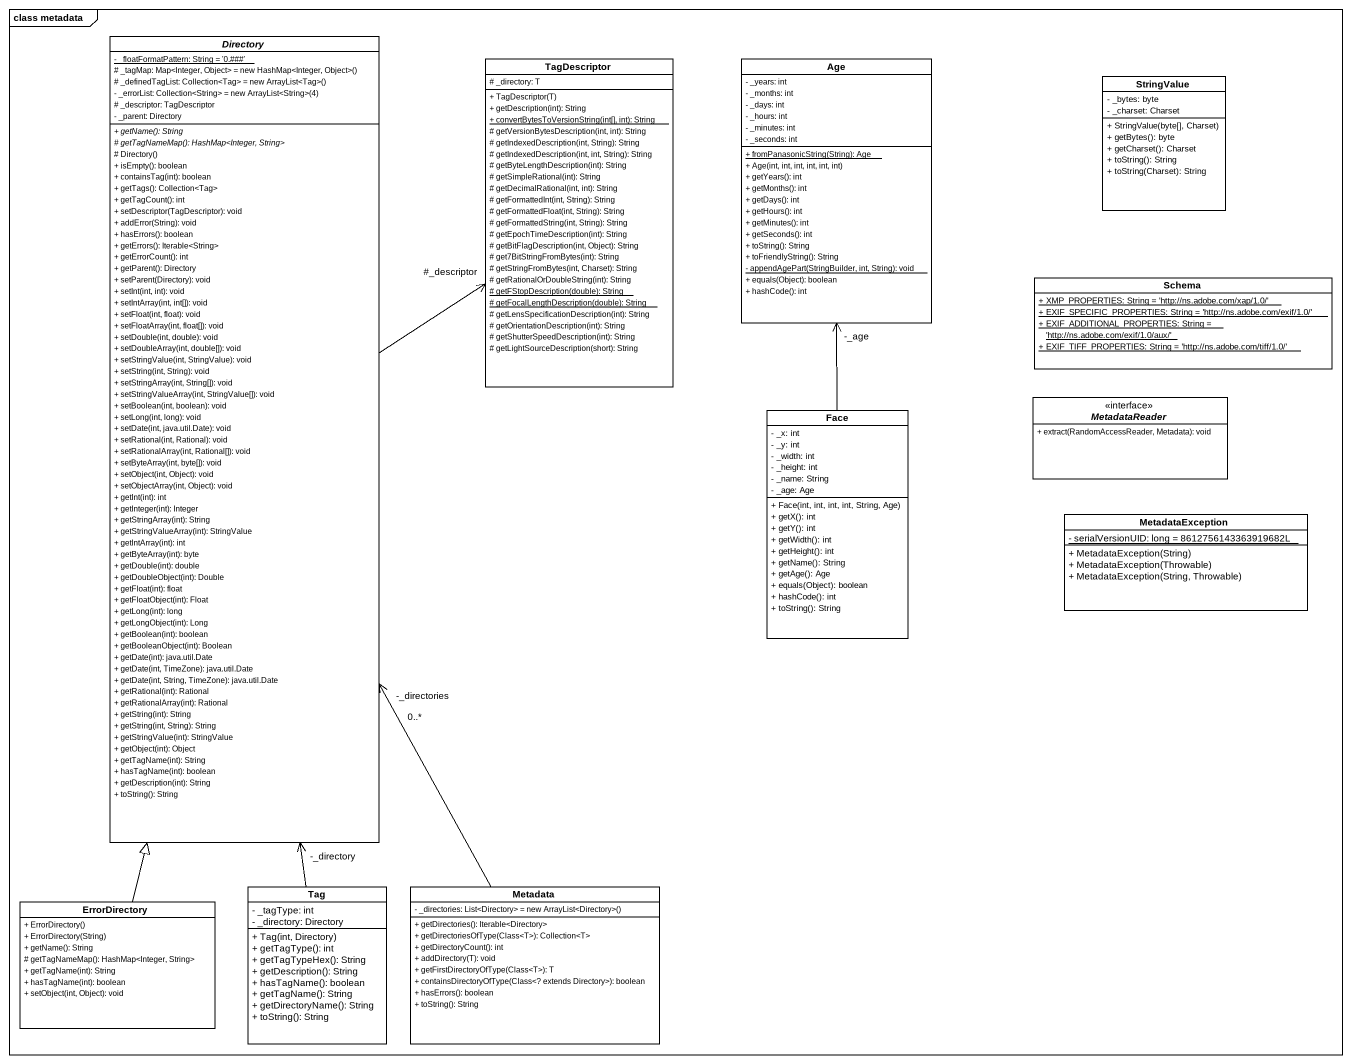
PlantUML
@startuml
mainframe class metadata
hide circle
hide empty members
skinparam classAttributeIconSize 0
abstract class Directory {
  {static} - _floatFormatPattern: String = '0.###'
  {field} # _tagMap: Map<Integer, Object> = new HashMap<Integer, Object>()
  {field} # _definedTagList: Collection<Tag> = new ArrayList<Tag>()
  {field} - _errorList: Collection<String> = new ArrayList<String>(4)
  # _descriptor: TagDescriptor
  - _parent: Directory
  {abstract} + getName(): String
  {abstract} # getTagNameMap(): HashMap<Integer, String>
  # Directory()
  + isEmpty(): boolean
  + containsTag(int): boolean
  + getTags(): Collection<Tag>
  + getTagCount(): int
  + setDescriptor(TagDescriptor): void
  + addError(String): void
  + hasErrors(): boolean
  + getErrors(): Iterable<String>
  + getErrorCount(): int
  + getParent(): Directory
  + setParent(Directory): void
  + setInt(int, int): void
  + setIntArray(int, int[]): void
  + setFloat(int, float): void
  + setFloatArray(int, float[]): void
  + setDouble(int, double): void
  + setDoubleArray(int, double[]): void
  + setStringValue(int, StringValue): void
  + setString(int, String): void
  + setStringArray(int, String[]): void
  + setStringValueArray(int, StringValue[]): void
  + setBoolean(int, boolean): void
  + setLong(int, long): void
  + setDate(int, java.util.Date): void
  + setRational(int, Rational): void
  + setRationalArray(int, Rational[]): void
  + setByteArray(int, byte[]): void
  + setObject(int, Object): void
  + setObjectArray(int, Object): void
  + getInt(int): int
  + getInteger(int): Integer
  + getStringArray(int): String
  + getStringValueArray(int): StringValue
  + getIntArray(int): int
  + getByteArray(int): byte
  + getDouble(int): double
  + getDoubleObject(int): Double
  + getFloat(int): float
  + getFloatObject(int): Float
  + getLong(int): long
  + getLongObject(int): Long
  + getBoolean(int): boolean
  + getBooleanObject(int): Boolean
  + getDate(int): java.util.Date
  + getDate(int, TimeZone): java.util.Date
  + getDate(int, String, TimeZone): java.util.Date
  + getRational(int): Rational
  + getRationalArray(int): Rational
  + getString(int): String
  + getString(int, String): String
  + getStringValue(int): StringValue
  + getObject(int): Object
  + getTagName(int): String
  + hasTagName(int): boolean
  + getDescription(int): String
  + toString(): String
}
class TagDescriptor {
  # _directory: T
  + TagDescriptor(T)
  + getDescription(int): String
  {static} + convertBytesToVersionString(int[], int): String
  # getVersionBytesDescription(int, int): String
  # getIndexedDescription(int, String): String
  # getIndexedDescription(int, int, String): String
  # getByteLengthDescription(int): String
  # getSimpleRational(int): String
  # getDecimalRational(int, int): String
  # getFormattedInt(int, String): String
  # getFormattedFloat(int, String): String
  # getFormattedString(int, String): String
  # getEpochTimeDescription(int): String
  # getBitFlagDescription(int, Object): String
  # get7BitStringFromBytes(int): String
  # getStringFromBytes(int, Charset): String
  # getRationalOrDoubleString(int): String
  {static} # getFStopDescription(double): String
  {static} # getFocalLengthDescription(double): String
  # getLensSpecificationDescription(int): String
  # getOrientationDescription(int): String
  # getShutterSpeedDescription(int): String
  # getLightSourceDescription(short): String
}
class Age {
  - _years: int
  - _months: int
  - _days: int
  - _hours: int
  - _minutes: int
  - _seconds: int
  {static} + fromPanasonicString(String): Age
  + Age(int, int, int, int, int, int)
  + getYears(): int
  + getMonths(): int
  + getDays(): int
  + getHours(): int
  + getMinutes(): int
  + getSeconds(): int
  + toString(): String
  + toFriendlyString(): String
  {static} - appendAgePart(StringBuilder, int, String): void
  + equals(Object): boolean
  + hashCode(): int
}
class StringValue {
  - _bytes: byte
  - _charset: Charset
  + StringValue(byte[], Charset)
  + getBytes(): byte
  + getCharset(): Charset
  + toString(): String
  + toString(Charset): String
}
class Schema {
  {static} + XMP_PROPERTIES: String = 'http://ns.adobe.com/xap/1.0/'
  {static} + EXIF_SPECIFIC_PROPERTIES: String = 'http://ns.adobe.com/exif/1.0/'
  {static} + EXIF_ADDITIONAL_PROPERTIES: String = 'http://ns.adobe.com/exif/1.0/aux/'
  {static} + EXIF_TIFF_PROPERTIES: String = 'http://ns.adobe.com/tiff/1.0/'
}
interface MetadataReader <<interface>> {
  + extract(RandomAccessReader, Metadata): void
}
class Face {
  - _x: int
  - _y: int
  - _width: int
  - _height: int
  - _name: String
  - _age: Age
  + Face(int, int, int, int, String, Age)
  + getX(): int
  + getY(): int
  + getWidth(): int
  + getHeight(): int
  + getName(): String
  + getAge(): Age
  + equals(Object): boolean
  + hashCode(): int
  + toString(): String
}
class MetadataException {
  {static} - serialVersionUID: long = 8612756143363919682L
  + MetadataException(String)
  + MetadataException(Throwable)
  + MetadataException(String, Throwable)
}
class Tag {
  - _tagType: int
  - _directory: Directory
  + Tag(int, Directory)
  + getTagType(): int
  + getTagTypeHex(): String
  + getDescription(): String
  + hasTagName(): boolean
  + getTagName(): String
  + getDirectoryName(): String
  + toString(): String
}
class Metadata {
  {field} - _directories: List<Directory> = new ArrayList<Directory>()
  + getDirectories(): Iterable<Directory>
  + getDirectoriesOfType(Class<T>): Collection<T>
  + getDirectoryCount(): int
  + addDirectory(T): void
  + getFirstDirectoryOfType(Class<T>): T
  + containsDirectoryOfType(Class<? extends Directory>): boolean
  + hasErrors(): boolean
  + toString(): String
}
class ErrorDirectory {
  + ErrorDirectory()
  + ErrorDirectory(String)
  + getName(): String
  # getTagNameMap(): HashMap<Integer, String>
  + getTagName(int): String
  + hasTagName(int): boolean
  + setObject(int, Object): void
}
Directory -up-> "#_descriptor" TagDescriptor
Face -up-> "-_age" Age
Tag -up-> "-_directory" Directory
Metadata -up-> "-_directories\n0..*" Directory
ErrorDirectory -up-|> Directory
@enduml
